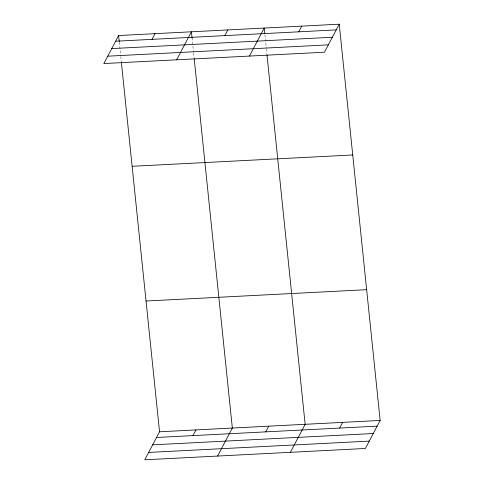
<?xml version="1.0" encoding="UTF-8"?>
<svg xmlns="http://www.w3.org/2000/svg" width="484" height="484" viewBox="0 0 484 484"><rect width="100%" height="100%" fill="white"/><g stroke="black" fill="none" stroke-linecap="round" stroke-linejoin="round"><path stroke-width="0.36" stroke-dasharray="2.42 1.81" d="M264.923 34.818L266.315 48.346M266.394 49.096L266.938 54.353M192.045 37.806L193.515 52.084M193.594 52.835L194.138 58.092M119.318 42.296L120.716 55.823M120.794 56.574L121.26 61.081"/><path stroke-width="0.73" d="M118.622 35.532L103.848 63.549L324.455 52.218L339.23 24.2L118.622 35.532L119.245 41.545M152.018 39.355L155.025 33.662M176.648 59.81L191.422 31.793L192.045 37.806M224.818 35.616L227.825 29.923M249.448 56.071L264.222 28.054L264.766 33.311M298.725 31.823L301.726 26.124M121.339 61.831L159.545 431.782L144.77 459.8L365.378 448.468L380.152 420.451L339.23 24.2M192.941 435.606L195.947 429.913M217.57 456.061L232.344 428.044L194.217 58.848M265.74 431.867L268.747 426.174M290.37 452.322L305.144 424.305L267.017 55.109M339.647 428.074L342.648 422.375M115.622 41.225L336.223 29.893M111.737 48.594L332.339 37.262M107.732 56.186L328.34 44.855M132.126 166.29L352.733 154.965M146.041 301.018L366.648 289.686M159.545 431.782L380.152 420.451M156.544 437.476L377.151 426.144M152.66 444.844L373.261 433.513M148.655 452.431L369.262 441.099"/></g></svg>
